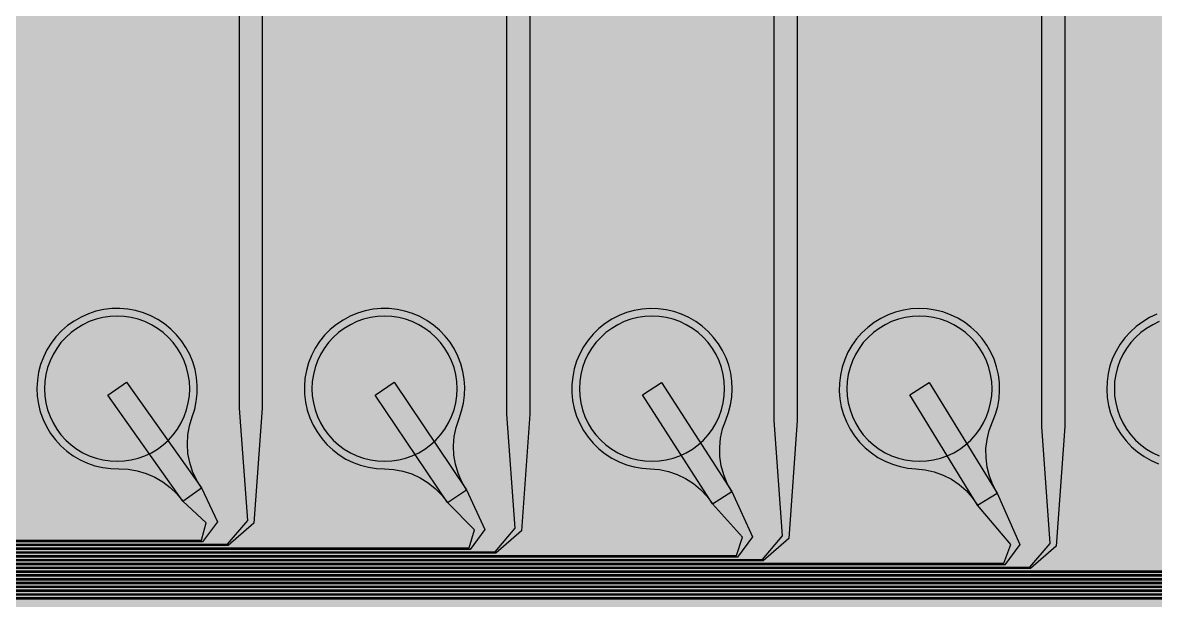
# Model space of a CAD drawing. Header units: metres. Extents: x -7240 to 10960, y -29667 to 1823.
# Drawn here: x 3424 to 4907, y -19170 to -18413 of the extents above; entities that cross this region are included whole.
import ezdxf

# ---------------------------------------------------------------- set-up
doc = ezdxf.new("R2010")
doc.units = ezdxf.units.M
for name, color, linetype in [('Metal1', 4, 'CONTINUOUS'), ('Polyimide', 7, 'CONTINUOUS'), ('Polyimide_Negative', 5, 'CONTINUOUS')]:
    doc.layers.add(name, color=color, linetype=linetype)

msp = doc.modelspace()

# ---------------------------------------------------------------- hatches: boundary and pattern name
at = {"layer": 'Polyimide'}
msp.add_hatch(color=7, dxfattribs=at).paths.add_polyline_path([(4088.5, -11806.9), (4098.7, -11851.2), (4115.6, -11893.5), (4138.6, -11932.7), (4167.4, -11968), (4201.1, -11998.5), (4239, -12023.6), (4280.3, -12042.7), (4349.2, -12073.7), (4413.2, -12113.8), (4471.3, -12162), (4522.3, -12217.7), (4565.4, -12279.7), (4599.7, -12346.9), (4624.7, -12418.2), (4639.9, -12492.2), (4645, -12567.5), (4639.9, -12642.8), (4624.7, -12716.8), (4599.7, -12788.1), (4565.4, -12855.3), (4522.3, -12917.3), (4471.3, -12973), (4413.2, -13021.2), (4349.2, -13061.3), (4280.3, -13092.3), (4239, -13111.4), (4201.1, -13136.5), (4167.4, -13167), (4138.6, -13202.3), (4115.6, -13241.5), (4098.7, -13283.8), (4088.5, -13328.1), (4085, -13373.5), (4085, -13567.5), (4099.4, -13861.6), (4142.6, -14152.8), (4214.2, -14438.4), (4313.4, -14715.5), (4439.2, -14981.7), (4590.6, -15234.2), (4766, -15470.7), (4963.7, -15688.8), (5181.8, -15886.5), (5418.3, -16061.9), (5670.8, -16213.3), (5936.9, -16339.1), (6214.1, -16438.3), (6499.7, -16509.9), (6790.9, -16553.1), (7085, -16567.5), (9960.4, -16567.5), (10038.8, -16571.4), (10116.4, -16582.9), (10192.6, -16601.9), (10266.5, -16628.4), (10337.5, -16662), (10404.8, -16702.3), (10467.9, -16749.1), (10526.1, -16801.8), (10578.8, -16860), (10625.6, -16923), (10665.9, -16990.4), (10699.5, -17061.4), (10725.9, -17135.3), (10745, -17211.4), (10756.5, -17289.1), (10760.4, -17367.5), (10760.4, -21957.3), (10721.6, -22012.9), (10686, -22070.6), (10653.6, -22130.1), (10624.5, -22191.4), (10598.9, -22254.2), (10576.8, -22318.2), (10558.3, -22383.5), (10543.4, -22449.6), (10532.2, -22516.5), (10524.7, -22583.8), (10521, -22651.5), (10521, -22719.3), (10524.7, -22787), (10532.2, -22854.4), (10543.4, -22921.2), (10558.3, -22987.4), (10576.8, -23052.6), (10598.9, -23116.7), (10624.5, -23179.5), (10653.6, -23240.7), (10686, -23300.3), (10721.6, -23357.9), (10760.4, -23413.5), (10760.4, -28667.5), (10756.5, -28745.9), (10745, -28823.6), (10725.9, -28899.7), (10699.5, -28973.6), (10665.9, -29044.6), (10625.6, -29112), (10578.8, -29175), (10526.1, -29233.2), (10467.9, -29285.9), (10404.8, -29332.7), (10337.5, -29373), (10266.5, -29406.6), (10192.6, -29433.1), (10116.4, -29452.1), (10038.8, -29463.6), (9960.4, -29467.5), (-6239.6, -29467.5), (-6318, -29463.6), (-6395.7, -29452.1), (-6471.9, -29433.1), (-6545.8, -29406.6), (-6616.7, -29373), (-6684.1, -29332.7), (-6747.1, -29285.9), (-6805.3, -29233.2), (-6858, -29175), (-6904.8, -29112), (-6945.2, -29044.6), (-6978.7, -28973.6), (-7005.2, -28899.7), (-7024.3, -28823.6), (-7035.8, -28745.9), (-7039.6, -28667.5), (-7039.6, -23426.3), (-6999.4, -23370.1), (-6962.3, -23311.6), (-6928.7, -23251.2), (-6898.5, -23189), (-6871.8, -23125.1), (-6848.8, -23059.9), (-6829.5, -22993.4), (-6814, -22926), (-6802.4, -22857.8), (-6794.6, -22789.1), (-6790.7, -22720), (-6790.7, -22650.8), (-6794.6, -22581.8), (-6802.4, -22513), (-6814, -22444.8), (-6829.5, -22377.4), (-6848.8, -22311), (-6871.8, -22245.7), (-6898.5, -22181.9), (-6928.7, -22119.7), (-6962.3, -22059.2), (-6999.4, -22000.8), (-7039.6, -21944.5), (-7039.6, -17367.5), (-7035.8, -17289.1), (-7024.3, -17211.4), (-7005.2, -17135.3), (-6978.7, -17061.4), (-6945.2, -16990.4), (-6904.8, -16923), (-6858, -16860), (-6805.3, -16801.8), (-6747.1, -16749.1), (-6684.1, -16702.3), (-6616.7, -16662), (-6545.8, -16628.4), (-6471.9, -16601.9), (-6395.7, -16582.9), (-6318, -16571.4), (-6239.6, -16567.5), (-3334, -16567.5), (-3039.9, -16553.1), (-2748.7, -16509.9), (-2463.1, -16438.3), (-2185.9, -16339.1), (-1919.8, -16213.3), (-1667.3, -16061.9), (-1430.8, -15886.5), (-1212.7, -15688.8), (-1015, -15470.7), (-839.6, -15234.2), (-688.2, -14981.7), (-562.4, -14715.5), (-463.2, -14438.4), (-391.6, -14152.8), (-348.4, -13861.6), (-334, -13567.5), (-334, -13373.5), (-337.5, -13328.1), (-347.7, -13283.8), (-364.6, -13241.5), (-387.6, -13202.3), (-416.4, -13167), (-450.1, -13136.5), (-488, -13111.4), (-529.3, -13092.3), (-529.3, -13092.3), (-598.2, -13061.3), (-662.2, -13021.2), (-720.3, -12973), (-771.3, -12917.3), (-814.4, -12855.3), (-848.7, -12788.1), (-873.7, -12716.8), (-888.9, -12642.8), (-894, -12567.5), (-888.9, -12492.2), (-873.7, -12418.2), (-848.7, -12346.9), (-814.4, -12279.7), (-771.3, -12217.7), (-720.3, -12162), (-662.2, -12113.8), (-598.2, -12073.7), (-529.3, -12042.7), (-488, -12023.6), (-450.1, -11998.5), (-416.4, -11968), (-387.6, -11932.7), (-364.6, -11893.5), (-347.7, -11851.2), (-337.5, -11806.9), (-334, -11761.5), (-334, -11074.3), (-337.5, -11028.9), (-347.7, -10984.6), (-364.6, -10942.4), (-387.6, -10903.1), (-416.4, -10867.8), (-450.1, -10837.3), (-488, -10812.2), (-529.3, -10793.2), (-529.3, -10793.2), (-598.2, -10762.1), (-662.2, -10722.1), (-720.3, -10673.8), (-771.3, -10618.1), (-814.4, -10556.1), (-848.7, -10488.9), (-873.7, -10417.6), (-888.9, -10343.7), (-894, -10268.3), (-888.9, -10193), (-873.7, -10119), (-848.7, -10047.8), (-814.4, -9980.5), (-771.3, -9918.5), (-720.3, -9862.9), (-662.2, -9814.6), (-598.2, -9774.6), (-529.3, -9743.5), (-488, -9724.5), (-450.1, -9699.4), (-416.4, -9668.8), (-387.6, -9633.5), (-364.6, -9594.3), (-347.7, -9552), (-337.5, -9507.7), (-334, -9462.4), (-334, -8775.1), (-337.5, -8729.8), (-347.7, -8685.5), (-364.6, -8643.2), (-387.6, -8604), (-416.4, -8568.7), (-450.1, -8538.1), (-488, -8513), (-529.3, -8494), (-529.3, -8494), (-598.2, -8462.9), (-662.2, -8422.9), (-720.3, -8374.6), (-771.3, -8319), (-814.4, -8257), (-848.7, -8189.7), (-873.7, -8118.5), (-888.9, -8044.5), (-894, -7969.2), (-888.9, -7893.8), (-873.7, -7819.9), (-848.7, -7748.6), (-814.4, -7681.4), (-771.3, -7619.4), (-720.3, -7563.7), (-662.2, -7515.4), (-598.2, -7475.4), (-529.3, -7444.3), (-529.3, -7444.3), (-488, -7425.3), (-450.1, -7400.2), (-416.4, -7369.7), (-387.6, -7334.4), (-364.6, -7295.1), (-347.7, -7252.9), (-337.5, -7208.6), (-334, -7163.2), (-334, -6476), (-337.5, -6430.6), (-347.7, -6386.3), (-364.6, -6344), (-387.6, -6304.8), (-416.4, -6269.5), (-450.1, -6239), (-488, -6213.9), (-529.3, -6194.8), (-529.3, -6194.8), (-598.2, -6163.8), (-662.2, -6123.7), (-720.3, -6075.5), (-771.3, -6019.8), (-814.4, -5957.8), (-848.7, -5890.6), (-873.7, -5819.3), (-888.9, -5745.3), (-894, -5670), (-888.9, -5594.7), (-873.7, -5520.7), (-848.7, -5449.4), (-814.4, -5382.2), (-771.3, -5320.2), (-720.3, -5264.5), (-662.2, -5216.3), (-598.2, -5176.2), (-529.3, -5145.2), (-529.3, -5145.2), (-488, -5126.1), (-450.1, -5101), (-416.4, -5070.5), (-387.6, -5035.2), (-364.6, -4996), (-347.7, -4953.7), (-337.5, -4909.4), (-334, -4864), (-334, 380), (-334, 1522.5), (-289, 1522.5), (-288.8, 1515.6), (-288.1, 1508.8), (-287, 1502), (-285.4, 1495.3), (-283.4, 1488.7), (-281, 1482.3), (-278.2, 1476.1), (-274.9, 1470), (-271.3, 1464.2), (-267.3, 1458.6), (-262.9, 1453.3), (-258.2, 1448.3), (-253.2, 1443.6), (-247.9, 1439.2), (-242.3, 1435.2), (-236.5, 1431.6), (-230.4, 1428.3), (-224.2, 1425.5), (-217.8, 1423.1), (-211.2, 1421.1), (-204.5, 1419.5), (-197.7, 1418.4), (-190.9, 1417.7), (-184, 1417.5), (-177.1, 1417.7), (-170.3, 1418.4), (-163.5, 1419.5), (-156.8, 1421.1), (-150.2, 1423.1), (-143.8, 1425.5), (-137.6, 1428.3), (-131.5, 1431.6), (-125.7, 1435.2), (-120.1, 1439.2), (-114.8, 1443.6), (-109.8, 1448.3), (-105.1, 1453.3), (-100.7, 1458.6), (-96.7, 1464.2), (-93.1, 1470), (-89.8, 1476.1), (-87, 1482.3), (-84.6, 1488.7), (-82.6, 1495.3), (-81, 1502), (-79.9, 1508.8), (-79.2, 1515.6), (-79, 1522.5), (1786, 1522.5), (3835, 1522.5), (3835.2, 1529), (3835.9, 1535.6), (3836.9, 1542), (3838.4, 1548.4), (3840.3, 1554.6), (3842.6, 1560.8), (3845.3, 1566.7), (3848.4, 1572.5), (3851.9, 1578.1), (3855.7, 1583.4), (3859.8, 1588.4), (3864.3, 1593.2), (3869.1, 1597.7), (3874.1, 1601.8), (3879.4, 1605.6), (3885, 1609.1), (3890.8, 1612.2), (3896.7, 1614.9), (3902.9, 1617.2), (3909.1, 1619.1), (3915.5, 1620.6), (3921.9, 1621.6), (3928.5, 1622.3), (3935, 1622.5), (3941.5, 1622.3), (3948.1, 1621.6), (3954.5, 1620.6), (3960.9, 1619.1), (3967.1, 1617.2), (3973.3, 1614.9), (3979.2, 1612.2), (3985, 1609.1), (3990.6, 1605.6), (3995.9, 1601.8), (4000.9, 1597.7), (4005.7, 1593.2), (4010.2, 1588.4), (4014.3, 1583.4), (4018.1, 1578.1), (4021.6, 1572.5), (4024.7, 1566.7), (4027.4, 1560.8), (4029.7, 1554.6), (4031.6, 1548.4), (4033.1, 1542), (4034.1, 1535.6), (4034.8, 1529), (4035, 1522.5), (4085, 1522.5), (4085, 380), (4085, 330), (4085, -4864), (4088.5, -4909.4), (4098.7, -4953.7), (4115.6, -4996), (4138.6, -5035.2), (4167.4, -5070.5), (4201.1, -5101), (4239, -5126.1), (4280.3, -5145.2), (4280.3, -5145.2), (4349.2, -5176.2), (4413.2, -5216.3), (4471.3, -5264.5), (4522.3, -5320.2), (4565.4, -5382.2), (4599.7, -5449.4), (4624.7, -5520.7), (4639.9, -5594.7), (4645, -5670), (4639.9, -5745.3), (4624.7, -5819.3), (4599.7, -5890.6), (4565.4, -5957.8), (4522.3, -6019.8), (4471.3, -6075.5), (4413.2, -6123.7), (4349.2, -6163.8), (4280.3, -6194.8), (4239, -6213.9), (4201.1, -6239), (4167.4, -6269.5), (4138.6, -6304.8), (4115.6, -6344), (4098.7, -6386.3), (4088.5, -6430.6), (4085, -6476), (4085, -11761.5), (4088.5, -11806.9)])

# ---------------------------------------------------------------- linework, layer by layer
at = {"layer": 'Metal1'}
for points in [[(3093.3, -19166), (6142.5, -19166), (6169, -19135.4), (6157.9, -18974), (6157.9, -18152.5), (6187.9, -18152.5), (6187.9, -18974), (6176.8, -19138.6), (6143.3, -19168), (3092.5, -19168)], [(3103.3, -19156), (5792.5, -19156), (5819, -19125.4), (5807.9, -18966), (5807.9, -18152.5), (5837.9, -18152.5), (5837.9, -18966), (5826.8, -19128.6), (5793.3, -19158), (3102.5, -19158)], [(3113.3, -19146), (5442.5, -19146), (5468.9, -19115.4), (5457.9, -18958), (5457.9, -18152.5), (5487.9, -18152.5), (5487.9, -18958), (5476.8, -19118.6), (5443.3, -19148), (3112.5, -19148)], [(3123.3, -19136), (5092.5, -19136), (5118.9, -19105.4), (5107.9, -18950), (5107.9, -18152.5), (5137.9, -18152.5), (5137.9, -18950), (5126.9, -19108.6), (5093.3, -19138), (3122.5, -19138)], [(3133.3, -19126), (4742.5, -19126), (4768.9, -19095.3), (4757.9, -18942), (4757.9, -18152.5), (4787.9, -18152.5), (4787.9, -18942), (4776.9, -19098.7), (4743.3, -19128), (3132.5, -19128)], [(3143.3, -19116), (4392.5, -19116), (4418.8, -19085.3), (4407.9, -18934), (4407.9, -18152.5), (4437.9, -18152.5), (4437.9, -18934), (4426.9, -19088.7), (4393.3, -19118), (3142.5, -19118)], [(3153.3, -19106), (4042.5, -19106), (4068.8, -19075.3), (4057.9, -18926), (4057.9, -18152.5), (4087.9, -18152.5), (4087.9, -18926), (4076.9, -19078.7), (4043.3, -19108), (3152.5, -19108)], [(3163.3, -19096), (3692.5, -19096), (3718.8, -19065.3), (3707.9, -18918), (3707.9, -18152.5), (3737.9, -18152.5), (3737.9, -18918), (3727, -19068.7), (3693.3, -19098), (3162.5, -19098)], [(4908.6, -18795.1), (4899.1, -18799.5), (4890.1, -18804.8), (4881.6, -18811), (4873.9, -18818), (4866.8, -18825.8), (4860.6, -18834.2), (4855.2, -18843.2), (4850.7, -18852.7), (4847.2, -18862.6), (4844.8, -18872.7), (4843.3, -18883.1), (4842.9, -18893.6), (4843.5, -18904), (4845.2, -18914.4), (4847.9, -18924.5), (4851.6, -18934.3), (4856.2, -18943.7), (4861.8, -18952.6), (4868.2, -18960.9), (4875.4, -18968.5), (4883.3, -18975.3), (4891.9, -18981.3), (4901.1, -18986.5), (4910.7, -18990.7)], [(3148.3, -19111), (4358.5, -19111), (4366.5, -19087), (4327.1, -19043.3), (4235.3, -18900.6), (4260.5, -18884.4), (4352.3, -19027.1), (4379.2, -19086.5), (4359.7, -19113), (3147.5, -19113)], [(3158.3, -19101), (4008.5, -19101), (4015.5, -19077.5), (3980.3, -19041.6), (3885.4, -18900.9), (3910.3, -18884.1), (4005.2, -19024.8), (4029.2, -19076.8), (4009.7, -19103), (3157.5, -19103)], [(3168.3, -19091), (3658.5, -19091), (3664.4, -19068), (3633.7, -19039.7), (3535.6, -18901.2), (3560.1, -18883.8), (3658.2, -19022.4), (3679.2, -19067), (3659.7, -19093), (3167.5, -19093)], [(3098.3, -19161), (6108.5, -19161), (6120.3, -19135.3), (6063.4, -19049.8), (5984.6, -18899.5), (6011.2, -18885.5), (6089.9, -19035.9), (6130, -19135.6), (6109.7, -19163), (3097.5, -19163)], [(3108.3, -19151), (5758.5, -19151), (5769.7, -19125.6), (5715.8, -19048.7), (5634.7, -18899.7), (5661.1, -18885.3), (5742.2, -19034.4), (5779.8, -19125.7), (5759.7, -19153), (3107.5, -19153)], [(3118.3, -19141), (5408.5, -19141), (5419, -19115.9), (5368.4, -19047.6), (5284.8, -18899.9), (5310.9, -18885.1), (5394.5, -19032.8), (5429.6, -19115.9), (5409.7, -19143), (3117.5, -19143)], [(3128.3, -19131), (5058.5, -19131), (5068.2, -19106.2), (5021.1, -19046.3), (4935, -18900.1), (4960.8, -18884.9), (5047, -19031.1), (5079.5, -19106.1), (5059.7, -19133), (3127.5, -19133)], [(3138.3, -19121), (4708.5, -19121), (4717.4, -19096.6), (4674, -19044.9), (4585.1, -18900.4), (4610.7, -18884.6), (4699.6, -19029.2), (4729.3, -19096.3), (4709.7, -19123), (3137.5, -19123)]]:
    msp.add_lwpolyline(points, dxfattribs=at)
for points in [[(3658.2, -19022.4), (3651.7, -19012), (3646.6, -19000.9), (3642.9, -18989.3), (3640.6, -18977.4), (3639.8, -18965.2), (3640.5, -18953.1), (3642.6, -18941.1), (3646.2, -18929.4), (3649.4, -18919.4), (3651.5, -18909.2), (3652.7, -18898.8), (3652.8, -18888.3), (3651.8, -18877.9), (3649.9, -18867.6), (3646.9, -18857.5), (3642.9, -18847.8), (3638, -18838.6), (3632.1, -18829.9), (3625.5, -18821.8), (3618, -18814.4), (3609.9, -18807.8), (3601.2, -18802), (3591.9, -18797.2), (3582.2, -18793.3), (3572.1, -18790.3), (3561.8, -18788.4), (3551.3, -18787.6), (3540.9, -18787.7), (3530.5, -18789), (3520.2, -18791.2), (3510.3, -18794.5), (3500.7, -18798.7), (3491.6, -18803.9), (3483, -18809.9), (3475.1, -18816.8), (3467.9, -18824.4), (3461.5, -18832.7), (3456, -18841.7), (3451.4, -18851.1), (3447.7, -18860.9), (3445.1, -18871), (3443.5, -18881.4), (3442.9, -18891.8), (3443.3, -18902.3), (3444.8, -18912.7), (3447.4, -18922.8), (3450.9, -18932.7), (3455.4, -18942.2), (3460.8, -18951.2), (3467.1, -18959.5), (3474.2, -18967.3), (3482, -18974.2), (3490.4, -18980.4), (3499.5, -18985.7), (3509, -18990), (3518.9, -18993.4), (3529.2, -18995.8), (3539.5, -18997.2), (3550, -18997.5), (3562.2, -18998), (3574.2, -18999.9), (3585.9, -19003.4), (3597.1, -19008.2), (3607.6, -19014.3), (3617.3, -19021.7), (3626, -19030.2), (3633.7, -19039.7), (3658.2, -19022.4)], [(4005.2, -19024.8), (3999, -19014.3), (3994.1, -19003.2), (3990.7, -18991.5), (3988.6, -18979.5), (3988.1, -18967.3), (3989, -18955.2), (3991.5, -18943.2), (3995.3, -18931.7), (3998.7, -18921.7), (4001.1, -18911.6), (4002.5, -18901.2), (4002.9, -18890.7), (4002.2, -18880.2), (4000.4, -18869.9), (3997.7, -18859.8), (3993.9, -18850), (3989.2, -18840.7), (3983.6, -18831.8), (3977.1, -18823.6), (3969.8, -18816), (3961.8, -18809.2), (3953.2, -18803.3), (3944, -18798.2), (3934.4, -18794.1), (3924.4, -18790.9), (3914.2, -18788.8), (3903.7, -18787.7), (3893.3, -18787.6), (3882.8, -18788.6), (3872.5, -18790.6), (3862.5, -18793.6), (3852.8, -18797.7), (3843.6, -18802.6), (3834.9, -18808.5), (3826.9, -18815.2), (3819.5, -18822.6), (3812.9, -18830.8), (3807.2, -18839.6), (3802.4, -18848.9), (3798.5, -18858.6), (3795.6, -18868.7), (3793.7, -18879), (3792.9, -18889.4), (3793.1, -18899.9), (3794.4, -18910.3), (3796.7, -18920.5), (3800, -18930.5), (3804.3, -18940.1), (3809.5, -18949.2), (3815.6, -18957.7), (3822.5, -18965.6), (3830.1, -18972.7), (3838.5, -18979.1), (3847.4, -18984.6), (3856.8, -18989.1), (3866.6, -18992.7), (3876.8, -18995.4), (3887.2, -18997), (3897.6, -18997.5), (3909.8, -18998.3), (3921.7, -19000.5), (3933.4, -19004.2), (3944.4, -19009.3), (3954.8, -19015.6), (3964.3, -19023.2), (3972.9, -19031.9), (3980.3, -19041.6), (4005.2, -19024.8)], [(4352.3, -19027.1), (4346.4, -19016.5), (4341.7, -19005.2), (4338.5, -18993.5), (4336.8, -18981.4), (4336.5, -18969.2), (4337.7, -18957.1), (4340.3, -18945.2), (4344.4, -18933.7), (4348.1, -18923.9), (4350.7, -18913.8), (4352.3, -18903.4), (4352.9, -18892.9), (4352.4, -18882.5), (4350.9, -18872.1), (4348.3, -18861.9), (4344.8, -18852.1), (4340.3, -18842.6), (4334.8, -18833.7), (4328.5, -18825.3), (4321.4, -18817.6), (4313.6, -18810.6), (4305.1, -18804.5), (4296.1, -18799.2), (4286.5, -18794.9), (4276.6, -18791.5), (4266.4, -18789.1), (4256, -18787.8), (4245.5, -18787.5), (4235.1, -18788.3), (4224.7, -18790.1), (4214.6, -18792.9), (4204.9, -18796.7), (4195.5, -18801.5), (4186.7, -18807.1), (4178.5, -18813.7), (4171, -18821), (4164.3, -18829), (4158.3, -18837.6), (4153.3, -18846.8), (4149.2, -18856.5), (4146.1, -18866.5), (4144.1, -18876.8), (4143, -18887.2), (4143, -18897.7), (4144, -18908.1), (4146.1, -18918.4), (4149.2, -18928.4), (4153.3, -18938), (4158.3, -18947.2), (4164.2, -18955.9), (4170.9, -18963.9), (4178.4, -18971.2), (4186.6, -18977.8), (4195.4, -18983.5), (4204.7, -18988.2), (4214.5, -18992.1), (4224.6, -18994.9), (4234.9, -18996.7), (4245.4, -18997.5), (4257.5, -18998.5), (4269.4, -19001), (4281, -19004.9), (4291.9, -19010.2), (4302.2, -19016.8), (4311.5, -19024.6), (4319.9, -19033.5), (4327.1, -19043.3), (4352.3, -19027.1)], [(4699.6, -19029.2), (4693.8, -19018.4), (4689.5, -19007.1), (4686.5, -18995.3), (4685, -18983.2), (4684.9, -18971), (4686.4, -18958.9), (4689.3, -18947.1), (4693.6, -18935.7), (4697.4, -18925.9), (4700.3, -18915.8), (4702.1, -18905.5), (4702.8, -18895), (4702.6, -18884.6), (4701.3, -18874.2), (4698.9, -18864), (4695.6, -18854), (4691.3, -18844.5), (4686, -18835.4), (4679.9, -18826.9), (4672.9, -18819.1), (4665.2, -18812), (4656.9, -18805.6), (4647.9, -18800.2), (4638.5, -18795.7), (4628.6, -18792.1), (4618.5, -18789.5), (4608.1, -18788), (4597.6, -18787.5), (4587.2, -18788), (4576.8, -18789.6), (4566.6, -18792.3), (4556.8, -18795.9), (4547.4, -18800.4), (4538.5, -18805.9), (4530.1, -18812.3), (4522.5, -18819.4), (4515.6, -18827.3), (4509.5, -18835.8), (4504.3, -18844.9), (4500, -18854.5), (4496.7, -18864.5), (4494.4, -18874.7), (4493.1, -18885.1), (4492.9, -18895.6), (4493.7, -18906), (4495.6, -18916.3), (4498.5, -18926.4), (4502.4, -18936.1), (4507.2, -18945.4), (4512.9, -18954.2), (4519.5, -18962.4), (4526.9, -18969.8), (4534.9, -18976.5), (4543.6, -18982.4), (4552.8, -18987.3), (4562.5, -18991.4), (4572.5, -18994.4), (4582.8, -18996.4), (4593.3, -18997.4), (4605.4, -18998.7), (4617.2, -19001.4), (4628.7, -19005.6), (4639.6, -19011.1), (4649.7, -19017.9), (4658.9, -19025.9), (4667, -19034.9), (4674, -19044.9), (4699.6, -19029.2)]]:
    msp.add_lwpolyline(points, close=True, dxfattribs=at)
at = {"layer": 'Polyimide_Negative'}
for points in [[(3642.9, -18892.5), (3642.4, -18883.2), (3641, -18874), (3638.8, -18864.9), (3635.6, -18856.1), (3631.7, -18847.7), (3626.9, -18839.7), (3621.3, -18832.2), (3615.1, -18825.3), (3608.1, -18819.1), (3600.7, -18813.5), (3592.7, -18808.7), (3584.2, -18804.7), (3575.5, -18801.6), (3566.4, -18799.3), (3557.2, -18798), (3547.9, -18797.5), (3538.6, -18798), (3529.3, -18799.3), (3520.3, -18801.6), (3511.5, -18804.7), (3503.1, -18808.7), (3495.1, -18813.5), (3487.6, -18819.1), (3480.7, -18825.3), (3474.4, -18832.2), (3468.9, -18839.7), (3464.1, -18847.7), (3460.1, -18856.1), (3457, -18864.9), (3454.7, -18874), (3453.3, -18883.2), (3452.9, -18892.5), (3453.3, -18901.8), (3454.7, -18911), (3457, -18920.1), (3460.1, -18928.9), (3464.1, -18937.3), (3468.9, -18945.3), (3474.4, -18952.8), (3480.7, -18959.7), (3487.6, -18965.9), (3495.1, -18971.5), (3503.1, -18976.3), (3511.5, -18980.3), (3520.3, -18983.4), (3529.3, -18985.7), (3538.6, -18987), (3547.9, -18987.5), (3557.2, -18987), (3566.4, -18985.7), (3575.5, -18983.4), (3584.2, -18980.3), (3592.7, -18976.3), (3600.7, -18971.5), (3608.1, -18965.9), (3615.1, -18959.7), (3621.3, -18952.8), (3626.9, -18945.3), (3631.7, -18937.3), (3635.6, -18928.9), (3638.8, -18920.1), (3641, -18911), (3642.4, -18901.8), (3642.9, -18892.5)], [(3992.9, -18892.5), (3992.4, -18883.2), (3991, -18874), (3988.8, -18864.9), (3985.6, -18856.1), (3981.7, -18847.7), (3976.9, -18839.7), (3971.3, -18832.2), (3965.1, -18825.3), (3958.1, -18819.1), (3950.7, -18813.5), (3942.7, -18808.7), (3934.2, -18804.7), (3925.5, -18801.6), (3916.4, -18799.3), (3907.2, -18798), (3897.9, -18797.5), (3888.6, -18798), (3879.3, -18799.3), (3870.3, -18801.6), (3861.5, -18804.7), (3853.1, -18808.7), (3845.1, -18813.5), (3837.6, -18819.1), (3830.7, -18825.3), (3824.4, -18832.2), (3818.9, -18839.7), (3814.1, -18847.7), (3810.1, -18856.1), (3807, -18864.9), (3804.7, -18874), (3803.3, -18883.2), (3802.9, -18892.5), (3803.3, -18901.8), (3804.7, -18911), (3807, -18920.1), (3810.1, -18928.9), (3814.1, -18937.3), (3818.9, -18945.3), (3824.4, -18952.8), (3830.7, -18959.7), (3837.6, -18965.9), (3845.1, -18971.5), (3853.1, -18976.3), (3861.5, -18980.3), (3870.3, -18983.4), (3879.3, -18985.7), (3888.6, -18987), (3897.9, -18987.5), (3907.2, -18987), (3916.4, -18985.7), (3925.5, -18983.4), (3934.2, -18980.3), (3942.7, -18976.3), (3950.7, -18971.5), (3958.1, -18965.9), (3965.1, -18959.7), (3971.3, -18952.8), (3976.9, -18945.3), (3981.7, -18937.3), (3985.6, -18928.9), (3988.8, -18920.1), (3991, -18911), (3992.4, -18901.8), (3992.9, -18892.5)], [(4342.9, -18892.5), (4342.4, -18883.2), (4341, -18874), (4338.8, -18864.9), (4335.6, -18856.1), (4331.7, -18847.7), (4326.9, -18839.7), (4321.3, -18832.2), (4315.1, -18825.3), (4308.1, -18819.1), (4300.7, -18813.5), (4292.7, -18808.7), (4284.2, -18804.7), (4275.5, -18801.6), (4266.4, -18799.3), (4257.2, -18798), (4247.9, -18797.5), (4238.6, -18798), (4229.3, -18799.3), (4220.3, -18801.6), (4211.5, -18804.7), (4203.1, -18808.7), (4195.1, -18813.5), (4187.6, -18819.1), (4180.7, -18825.3), (4174.4, -18832.2), (4168.9, -18839.7), (4164.1, -18847.7), (4160.1, -18856.1), (4157, -18864.9), (4154.7, -18874), (4153.3, -18883.2), (4152.9, -18892.5), (4153.3, -18901.8), (4154.7, -18911), (4157, -18920.1), (4160.1, -18928.9), (4164.1, -18937.3), (4168.9, -18945.3), (4174.4, -18952.8), (4180.7, -18959.7), (4187.6, -18965.9), (4195.1, -18971.5), (4203.1, -18976.3), (4211.5, -18980.3), (4220.3, -18983.4), (4229.3, -18985.7), (4238.6, -18987), (4247.9, -18987.5), (4257.2, -18987), (4266.4, -18985.7), (4275.5, -18983.4), (4284.2, -18980.3), (4292.7, -18976.3), (4300.7, -18971.5), (4308.1, -18965.9), (4315.1, -18959.7), (4321.3, -18952.8), (4326.9, -18945.3), (4331.7, -18937.3), (4335.6, -18928.9), (4338.8, -18920.1), (4341, -18911), (4342.4, -18901.8), (4342.9, -18892.5)], [(4692.9, -18892.5), (4692.4, -18883.2), (4691, -18874), (4688.8, -18864.9), (4685.6, -18856.1), (4681.7, -18847.7), (4676.9, -18839.7), (4671.3, -18832.2), (4665.1, -18825.3), (4658.1, -18819.1), (4650.7, -18813.5), (4642.7, -18808.7), (4634.2, -18804.7), (4625.5, -18801.6), (4616.4, -18799.3), (4607.2, -18798), (4597.9, -18797.5), (4588.6, -18798), (4579.3, -18799.3), (4570.3, -18801.6), (4561.5, -18804.7), (4553.1, -18808.7), (4545.1, -18813.5), (4537.6, -18819.1), (4530.7, -18825.3), (4524.4, -18832.2), (4518.9, -18839.7), (4514.1, -18847.7), (4510.1, -18856.1), (4507, -18864.9), (4504.7, -18874), (4503.3, -18883.2), (4502.9, -18892.5), (4503.3, -18901.8), (4504.7, -18911), (4507, -18920.1), (4510.1, -18928.9), (4514.1, -18937.3), (4518.9, -18945.3), (4524.4, -18952.8), (4530.7, -18959.7), (4537.6, -18965.9), (4545.1, -18971.5), (4553.1, -18976.3), (4561.5, -18980.3), (4570.3, -18983.4), (4579.3, -18985.7), (4588.6, -18987), (4597.9, -18987.5), (4607.2, -18987), (4616.4, -18985.7), (4625.5, -18983.4), (4634.2, -18980.3), (4642.7, -18976.3), (4650.7, -18971.5), (4658.1, -18965.9), (4665.1, -18959.7), (4671.3, -18952.8), (4676.9, -18945.3), (4681.7, -18937.3), (4685.6, -18928.9), (4688.8, -18920.1), (4691, -18911), (4692.4, -18901.8), (4692.9, -18892.5)]]:
    msp.add_lwpolyline(points, close=True, dxfattribs=at)
msp.add_lwpolyline([(4911.5, -18804.7), (4903.1, -18808.7), (4895.1, -18813.5), (4887.6, -18819.1), (4880.7, -18825.3), (4874.4, -18832.2), (4868.9, -18839.7), (4864.1, -18847.7), (4860.1, -18856.1), (4857, -18864.9), (4854.7, -18874), (4853.3, -18883.2), (4852.9, -18892.5), (4853.3, -18901.8), (4854.7, -18911), (4857, -18920.1), (4860.1, -18928.9), (4864.1, -18937.3), (4868.9, -18945.3), (4874.4, -18952.8), (4880.7, -18959.7), (4887.6, -18965.9), (4895.1, -18971.5), (4903.1, -18976.3), (4911.5, -18980.3)], dxfattribs=at)

doc.saveas('drawing.dxf')
